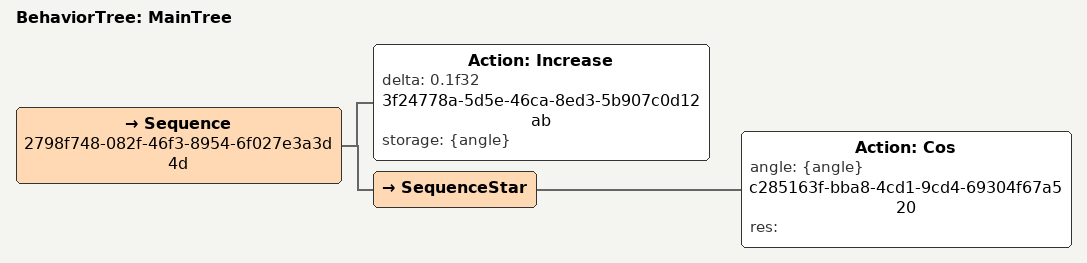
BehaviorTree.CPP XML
<?xml version="1.0"?>
<root main_tree_to_execute="MainTree">
    <BehaviorTree ID="MainTree">
        <Sequence name="2798f748-082f-46f3-8954-6f027e3a3d4d">
            <Action ID="Increase" delta="0.1f32" name="3f24778a-5d5e-46ca-8ed3-5b907c0d12ab" storage="{angle}"/>
            <SequenceStar>
                <Action ID="Cos" angle="{angle}" name="c285163f-bba8-4cd1-9cd4-69304f67a520" res=""/>
            </SequenceStar>
        </Sequence>
    </BehaviorTree>
</root>
